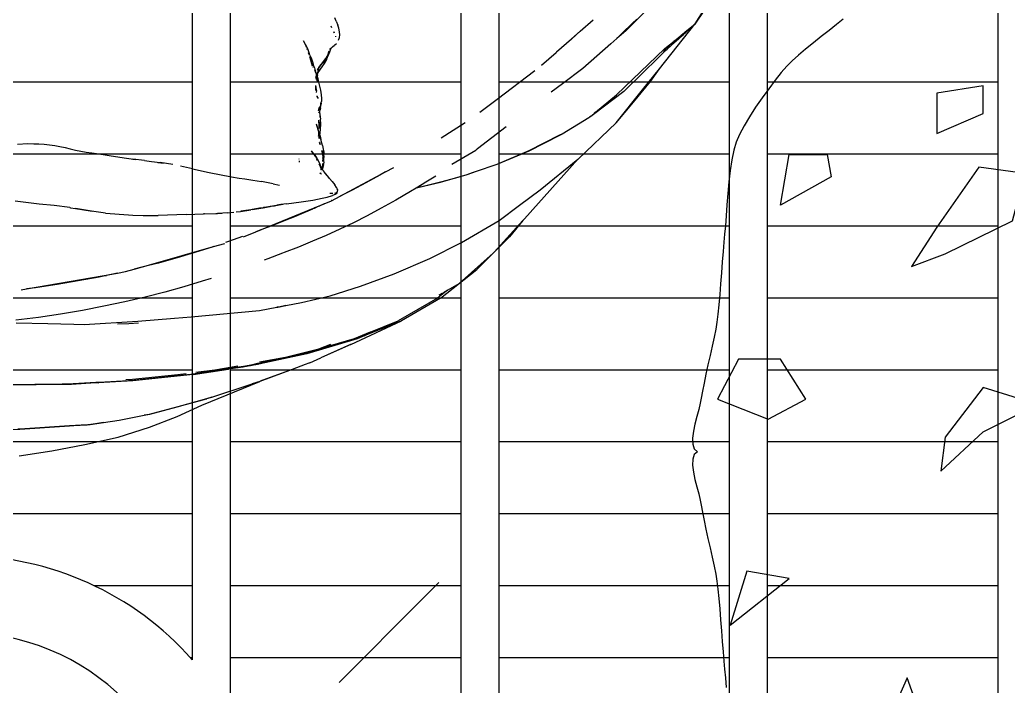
# Model space of a CAD drawing. Header units: millimetres. Extents: x -12551121 to 353735, y 112272 to 285506.
# Drawn here: x 100843 to 102131, y 176681 to 177550 of the extents above; entities that cross this region are included whole.
import ezdxf

# ---------------------------------------------------------------- set-up
doc = ezdxf.new("R2010")
doc.units = ezdxf.units.MM
doc.header["$MEASUREMENT"] = 0
for name, color, linetype in [('+AT9 - Trees', 3, 'Continuous'), ('+AT9-HATCH', 8, 'Continuous'), ('+AT9_Hardscape', 1, 'Continuous')]:
    doc.layers.add(name, color=color, linetype=linetype)
doc.layers.add('WALL-FILL-1', color=9, linetype='Continuous', lineweight=9)
doc.layers.add('WALL-FILL-2', color=7, linetype='Continuous', lineweight=9)
pattern_1 = [(45, (4847680.4, 2641064.6), (-791.9596, 791.9596), []), (45, (4847680.4, 2642264.6), (-791.9596, 791.9596), [])]

# ---------------------------------------------------------------- blocks, each defined once
blk = doc.blocks.new('cabana')
at = {"layer": '+AT9_Hardscape', "color": 1}
for p, q in [((-1110, 177.6), (-1125.5, 95.6)), ((-1159.3, 103.6), (-1161.8, 60.7)), ((-1134.6, 31.6), (-1125.5, 95.6)), ((-1125.5, 95.6), (-1134.6, 31.6)), ((-1134.5, 34.4), (-1125.5, 95.6)), ((-1125.5, 95.7), (-1125, 98.3)), ((-1125.5, 95.6), (-1125.5, 95.7)), ((-1079.7, 30.5), (-1067.1, 95.3)), ((-1079.5, 29.9), (-1065.7, 99.5)), ((-988.7, 72.1), (-998.3, 31.7)), ((-987.9, 42.1), (-985.4, 71.7)), ((-1161.8, 60.7), (-1162.6, 16.8)), ((-948.1, 56.9), (-948.4, 49.6)), ((-989.7, 12.9), (-987.9, 42.1)), ((-948.4, 49.6), (-951.9, -50.4)), ((-949.4, 38), (-948.4, 49.6)), ((-843.6, 10.7), (-833.4, 40.8)), ((-1138.2, 9.9), (-1134.6, 33.7)), ((-1137.9, 8.9), (-1134.6, 31.4)), ((-1134.6, 33.7), (-1134.5, 34.4)), ((-1134.6, 31.6), (-1134.6, 33.7)), ((-1134.6, 31.4), (-1134.6, 31.6)), ((-1082.2, 17.9), (-1079.7, 30.5)), ((-1080.9, 22.8), (-1079.5, 29.9)), ((-1079.5, 29.9), (-1079.7, 30.5)), ((-1079.4, 29.5), (-1079.5, 29.9)), ((-998.3, 31.7), (-1006, -1.3)), ((-951.1, 9.6), (-949.4, 38)), ((-1162.6, 16.8), (-1162.1, -27.3)), ((-1086.8, -13), (-1082.2, 17.9)), ((-1086.5, -13.7), (-1080.9, 22.8)), ((-990.9, -16), (-989.7, 12.9)), ((-761.3, 22.3), (-763.6, 9.1)), ((-1139.2, -12.8), (-1138.4, 8.8)), ((-1138.1, 4.9), (-1139.2, -12.8)), ((-1138.4, 8.8), (-1138.2, 9.9)), ((-1138.1, 4.9), (-1138.2, 9.9)), ((-1137.8, 8.9), (-1138.1, 4.9)), ((-1137.9, 8.9), (-1137.8, 8.9)), ((-952.2, -18.5), (-951.1, 9.6)), ((-849.7, -7.9), (-843.6, 10.7)), ((-765.2, 1.6), (-766.8, -4.8)), ((-763.6, 9.1), (-765.2, 1.6)), ((-1139.2, -12.8), (-1140.4, -33.4)), ((-1006, -1.3), (-1009.1, -14.5)), ((-856.4, -27.2), (-849.7, -7.9)), ((-768.6, -11.4), (-770.7, -18.1)), ((-766.8, -4.8), (-768.6, -11.4)), ((-1094.1, -61.1), (-1087.4, -16.7)), ((-1092.9, -55.6), (-1087.1, -17.5)), ((-1087.4, -16.7), (-1087.3, -16.3)), ((-1087.4, -16.7), (-1087.1, -17.5)), ((-1087.3, -16.3), (-1086.8, -13)), ((-1087, -16.9), (-1087.3, -16.3)), ((-1087.1, -17.5), (-1087, -16.9)), ((-1087.1, -17.5), (-1087, -17.6)), ((-1087, -16.9), (-1086.5, -13.7)), ((-1086.9, -17), (-1087, -16.9)), ((-1086.5, -13.7), (-1086.8, -13)), ((-1086.4, -13.8), (-1086.5, -13.7)), ((-1009.1, -14.5), (-1019.4, -83.6)), ((-991.3, -44.3), (-990.9, -16)), ((-952.7, -46.1), (-952.2, -18.5)), ((-773, -24.7), (-775.7, -31.1)), ((-770.7, -18.1), (-773, -24.7)), ((-1162.1, -27.3), (-1157.7, -70.1)), ((-1140.4, -33.4), (-1141, -66.6)), ((-859.2, -34.3), (-867, -54.7)), ((-866.9, -54), (-859.2, -34.3)), ((-856.7, -28), (-859.2, -34.3)), ((-856.4, -27.2), (-856.7, -28)), ((-778.6, -37.4), (-781.5, -43.6)), ((-775.7, -31.1), (-778.6, -37.4)), ((-991.2, -72.1), (-991.3, -44.3)), ((-952.6, -55.8), (-952.7, -46.1)), ((-951.9, -50.4), (-952.6, -55.8)), ((-951.9, -50.4), (-952.6, -70.8)), ((-784.5, -50.1), (-787.3, -56.6)), ((-781.5, -43.6), (-784.5, -50.1)), ((-1102.3, -140), (-1094.1, -61.1)), ((-1101.5, -136.9), (-1093.3, -58.4)), ((-1092, -61.5), (-1098, -120.3)), ((-1093.3, -58.4), (-1092.9, -55.6)), ((-1090.5, -52.9), (-1092, -61.5)), ((-1017.3, -56.9), (-1019.9, -71.7)), ((-952.6, -70.8), (-952.6, -55.8)), ((-873, -71.4), (-866.9, -54)), ((-789.9, -63.2), (-792.5, -69.9)), ((-787.3, -56.6), (-789.9, -63.2)), ((-1157.7, -70.1), (-1151.6, -108.4)), ((-1141.3, -73.5), (-1141, -66.6)), ((-1139.3, -110.6), (-1141.3, -73.5)), ((-1141, -66.6), (-1141.2, -73.8)), ((-1141.2, -73.8), (-1139.1, -112.3)), ((-1019.9, -71.7), (-1021.6, -83.9)), ((-990.6, -99.3), (-991.2, -72.1)), ((-952.6, -70.8), (-952.9, -81)), ((-873, -71.4), (-881.4, -100.1)), ((-792.5, -69.9), (-797.7, -84.2)), ((-1019.4, -83.6), (-1025.4, -131.3)), ((-952.9, -81), (-952.1, -93)), ((-797.7, -84.2), (-800.4, -91.6)), ((-989.4, -125.8), (-990.6, -99.3)), ((-951.9, -99.7), (-952.1, -93)), ((-952.1, -93), (-950.7, -112.2)), ((-951.4, -112.1), (-951.9, -99.7)), ((-881.4, -100.1), (-883.1, -105.8)), ((-803.4, -99.2), (-808.6, -112.9)), ((-800.4, -91.6), (-803.4, -99.2)), ((-1151.6, -108.4), (-1143.5, -142.9)), ((-1136.9, -150.5), (-1139.3, -110.6)), ((-1139.1, -112.3), (-1136.7, -150.5)), ((-951.4, -112.1), (-950.7, -112.2)), ((-950.8, -125.5), (-951.4, -112.1)), ((-950.7, -112.2), (-944.6, -200.2)), ((-883.1, -105.8), (-886.2, -118.7)), ((-808.6, -112.9), (-812.7, -124.3)), ((-1098, -120.3), (-1099, -131.3)), ((-987.8, -151.5), (-989.4, -125.8)), ((-949.2, -150.6), (-950.8, -125.5)), ((-886.2, -118.7), (-890.1, -138)), ((-816.3, -135.1), (-811.4, -120.8)), ((-811.4, -120.8), (-812.7, -124.3)), ((-1102.3, -140), (-1104.9, -186.6)), ((-1104.3, -187.5), (-1101.5, -136.9)), ((-1025.4, -131.3), (-1028.1, -152.7)), ((-896.2, -173.9), (-890.1, -138)), ((-816.3, -135.1), (-819.5, -144)), ((-1143.5, -142.9), (-1129, -223.2)), ((-1136, -157.5), (-1136.9, -150.5)), ((-1136.7, -150.5), (-1136.7, -150.7)), ((-1136.7, -150.7), (-1136.7, -150.7)), ((-1136.7, -150.7), (-1136.6, -150.9)), ((-1136.6, -150.9), (-1136, -157.5)), ((-1100, -143.9), (-1102.1, -168.9)), ((-1028.1, -152.7), (-1038.3, -241.6)), ((-985.7, -176.4), (-987.8, -151.5)), ((-947.2, -174.8), (-949.2, -150.6)), ((-822.2, -151.5), (-824.9, -158.8)), ((-819.5, -144), (-823.3, -154.7)), ((-822.2, -151.5), (-823.3, -154.7)), ((-1136, -157.5), (-1130, -212.8)), ((-829.2, -170.3), (-823.3, -154.7)), ((-823.3, -154.7), (-824.9, -158.8)), ((-1102.1, -168.9), (-1103, -199.3)), ((-984.5, -188.5), (-985.7, -176.4)), ((-944.8, -198.2), (-947.2, -174.8)), ((-896.2, -173.9), (-900.3, -196.3)), ((-839.8, -194), (-833.1, -179.4)), ((-1105.9, -205.1), (-1104.9, -186.6)), ((-1105.3, -206.2), (-1104.3, -187.5)), ((-1104.3, -187.5), (-1104.9, -186.6)), ((-1106.4, -215), (-1105.9, -205.1)), ((-1105.3, -206.2), (-1105.9, -205.1)), ((-944.6, -200.2), (-944.8, -198.2)), ((-944.6, -200.2), (-943.5, -215.3)), ((-900.6, -197.6), (-903.2, -211.9)), ((-900.6, -197.6), (-900.3, -196.3)), ((-839.8, -194), (-848.9, -214.3)), ((-1129, -223.2), (-1130, -212.8)), ((-1130, -212.8), (-1128.9, -223.3)), ((-1106.5, -217), (-1106.4, -215)), ((-1106.5, -217.1), (-1106.5, -217)), ((-1106.2, -219.6), (-1106.5, -217.1)), ((-1106.5, -221.9), (-1106.5, -217.1)), ((-1105.7, -216.4), (-1106.4, -215)), ((-1105.7, -213.7), (-1105.3, -206.2)), ((-1105.7, -216.4), (-1105.7, -213.7)), ((-1105.6, -223.3), (-1105.7, -216.4)), ((-942.1, -220.6), (-942.6, -216.5)), ((-905.3, -227.6), (-903.5, -214.3)), ((-903.5, -214.3), (-904.3, -220.2)), ((-903.2, -211.9), (-903.5, -214.3)), ((-848.9, -214.3), (-860.5, -241.6)), ((-1122.3, -267.7), (-1129, -223.2)), ((-1128.8, -223.4), (-1128.9, -223.3)), ((-1122.3, -267.7), (-1128.8, -223.4)), ((-1105.7, -223.2), (-1106.5, -221.9)), ((-1106.5, -223.7), (-1106.5, -221.9)), ((-1105.6, -225.1), (-1106.5, -223.7)), ((-1106.5, -224.7), (-1106.5, -223.7)), ((-1105.6, -225.6), (-1106.5, -224.7)), ((-1106.5, -228.1), (-1106.5, -224.7)), ((-1106.5, -228.1), (-1105.6, -229)), ((-1106.1, -290.5), (-1106.5, -228.1)), ((-1105.7, -223.2), (-1106.2, -219.6)), ((-1105.6, -223.3), (-1105.7, -223.2)), ((-1105.6, -223.7), (-1105.7, -223.2)), ((-1105.6, -223.7), (-1105.6, -223.3)), ((-1105.6, -225.1), (-1105.6, -223.7)), ((-1105.6, -225.6), (-1105.6, -225.1)), ((-1105.6, -229), (-1105.6, -225.6)), ((-1105.2, -286.9), (-1105.6, -229)), ((-1103.7, -227.8), (-1104.7, -262.2)), ((-939.5, -240), (-942.1, -220.6)), ((-905.3, -227.6), (-906.2, -235.1)), ((-1038.3, -241.6), (-1038.9, -264.6)), ((-940, -241.1), (-937, -258.1)), ((-907, -244.2), (-907.7, -257.7)), ((-907.7, -257.7), (-906.8, -244.4)), ((-906.5, -238.5), (-907, -244.2)), ((-860.5, -241.6), (-864.2, -251.2)), ((-864.2, -251.2), (-866.8, -258.3)), ((-1119.6, -285.5), (-1122.3, -267.7)), ((-1104.7, -262.2), (-1103.1, -307)), ((-1039.3, -269), (-1038.9, -264.6)), ((-1039.1, -276.4), (-1039.3, -269)), ((-1039, -266), (-1039.1, -276.4)), ((-1038.9, -264.6), (-1039, -266)), ((-974.6, -266.1), (-975.3, -261.2)), ((-971.5, -286.3), (-974.6, -266.1)), ((-936.3, -262.8), (-937, -258.1)), ((-937, -258.1), (-927.1, -312)), ((-933.3, -282.6), (-936.3, -262.8)), ((-908.1, -269), (-908.4, -274)), ((-907.7, -259.5), (-908.3, -273.9)), ((-908.3, -273.9), (-908.1, -269)), ((-908.1, -269), (-907.8, -259.2)), ((-907.7, -259.5), (-908.1, -269)), ((-907.8, -259.2), (-907.7, -257.7)), ((-870.3, -268), (-874.5, -278.8)), ((-866.8, -258.3), (-870.3, -268)), ((-1039.1, -276.4), (-1039.3, -297.5)), ((-930.4, -299.4), (-933.3, -282.6)), ((-908.8, -288.8), (-908.4, -278.2)), ((-908.3, -274.3), (-908.5, -283.1)), ((-908.1, -274.6), (-908.5, -283.1)), ((-908.4, -278.2), (-908.5, -283.1)), ((-908.5, -283.1), (-908.5, -283.3)), ((-908.5, -283.3), (-908.5, -283.6)), ((-908.4, -274), (-908.4, -278.2)), ((-908.4, -278.2), (-908.3, -274.3)), ((-880.7, -293.2), (-874.5, -278.8)), ((-1118.9, -290.4), (-1119.6, -285.5)), ((-1118.9, -290.4), (-1118.8, -290.5)), ((-1118.8, -290.6), (-1118.8, -290.5)), ((-1118.6, -291.8), (-1118.8, -290.6)), ((-1118.6, -291.8), (-1115.2, -307.3)), ((-1100.7, -358.7), (-1106.1, -290.5)), ((-1099.8, -354.8), (-1105.2, -286.9)), ((-971.1, -288.6), (-971.5, -286.3)), ((-967.9, -308.3), (-971.1, -288.6)), ((-908.8, -291.9), (-909.1, -300.4)), ((-908.9, -290.8), (-909, -297.1)), ((-909, -297.1), (-908.8, -291.9)), ((-908.8, -289.4), (-908.9, -290.8)), ((-908.5, -284.3), (-908.8, -288.8)), ((-908.8, -289.4), (-908.8, -288.8)), ((-908.5, -283.6), (-908.5, -284.3)), ((-880.7, -293.2), (-884, -300.6)), ((-1106.2, -348.7), (-1115.2, -307.3)), ((-1106.1, -349), (-1115.2, -307.3)), ((-1103.1, -307), (-1100.5, -323.7)), ((-1039.3, -297.5), (-1038.7, -335.6)), ((-964.3, -327.7), (-967.9, -308.3)), ((-928.2, -311.5), (-930.4, -299.4)), ((-909.5, -304.7), (-911.1, -324)), ((-909.5, -304.7), (-909, -297.1)), ((-909, -297.1), (-909.1, -300.4)), ((-927.1, -312), (-928.2, -311.5)), ((-927, -318.1), (-928.2, -311.5)), ((-927.1, -312), (-922.4, -338.1)), ((-923.3, -336.6), (-927, -318.1)), ((-960.5, -346.8), (-964.3, -327.7)), ((-911.1, -324), (-911.9, -339.4)), ((-858.2, -332.3), (-859.9, -332.2)), ((-855.4, -332.5), (-856, -332.5)), ((-1038.7, -335.6), (-1034.5, -377.2)), ((-956.3, -365.9), (-960.5, -346.8)), ((-923, -337.8), (-923.3, -336.6)), ((-923, -337.8), (-923.2, -337.7)), ((-922.4, -338.1), (-923, -337.8)), ((-922.8, -338.8), (-923, -337.8)), ((-922.9, -338.8), (-922.8, -338.8)), ((-922.8, -338.8), (-922.3, -338.6)), ((-922.5, -340), (-922.8, -338.8)), ((-922.5, -340), (-922.7, -339.9)), ((-922.5, -340.1), (-922.6, -340.2)), ((-922.3, -340.1), (-922.5, -340)), ((-922.5, -340.1), (-922.5, -340)), ((-922.3, -340.1), (-922.5, -340.1)), ((-922.3, -341.1), (-922.5, -340.1)), ((-922.4, -338.1), (-922.3, -338.6)), ((-922.4, -341.1), (-922.4, -341.2)), ((-922.3, -341.1), (-922.4, -341.2)), ((-922.4, -341.2), (-922.4, -341.2)), ((-922.4, -341.2), (-922.3, -341.2)), ((-922.3, -338.6), (-922, -340)), ((-922, -340), (-922.3, -340.1)), ((-922, -340.1), (-922.3, -340.1)), ((-921.9, -340.9), (-922.3, -341.1)), ((-922.3, -341.2), (-922.3, -341.1)), ((-922.3, -341.2), (-921.8, -341.3)), ((-921.1, -346.6), (-922.3, -341.2)), ((-922, -340), (-922, -340.1)), ((-922, -340.1), (-921.9, -340.9)), ((-921.9, -340.9), (-921.8, -341.3)), ((-921.8, -341.3), (-920.8, -347)), ((-921.3, -346.4), (-921.1, -346.6)), ((-921.1, -346.6), (-920.8, -347)), ((-919.7, -352.8), (-921.1, -346.6)), ((-920.8, -347), (-919.7, -352.8)), ((-911.9, -339.4), (-912.1, -351.9)), ((-1106.1, -349), (-1106.2, -348.7)), ((-1106, -349.1), (-1106.1, -349)), ((-1106, -349.1), (-1106, -349.2)), ((-1106, -349.2), (-1089.7, -419.8)), ((-1098.9, -368.4), (-1100.7, -358.7)), ((-1095.8, -376.8), (-1099.8, -354.8)), ((-919.7, -352.8), (-917.8, -363.1)), ((-912.1, -351.9), (-911.9, -358.5)), ((-911.9, -358.5), (-911.4, -365.7)), ((-881.5, -357.1), (-879.7, -356.6)), ((-881.5, -362.6), (-877.5, -360.6)), ((-879.5, -356.5), (-880.1, -356.5)), ((-880.1, -356.5), (-879.7, -356.6)), ((-880, -355.6), (-879.3, -356.3)), ((-879.9, -355.5), (-879.1, -356.2)), ((-877.9, -357.5), (-877.6, -357.8)), ((-877.5, -360.6), (-875.8, -359.7)), ((-876.8, -356.8), (-876.7, -356.9)), ((-876.8, -356.9), (-876.7, -357)), ((-875.4, -359.6), (-876.6, -358.7)), ((-875.4, -359.6), (-875.8, -359.7)), ((-875.6, -358), (-874.6, -358.7)), ((-875.6, -358), (-874.4, -359.1)), ((-875.5, -358), (-875, -358.4)), ((-874.4, -359.1), (-875.4, -359.6)), ((-875.1, -359.8), (-875.4, -359.6)), ((-874.8, -357.9), (-875.2, -357.8)), ((-872.5, -361), (-875.1, -359.8)), ((-875, -358.4), (-874.6, -358.7)), ((-874.4, -359.1), (-875, -359.2)), ((-874.5, -357.9), (-874.8, -357.9)), ((-874.6, -358), (-874.7, -358)), ((-874.6, -358.7), (-874.3, -359)), ((-874.2, -359), (-874.6, -358.7)), ((-874.3, -358), (-874.4, -358)), ((-874.3, -359), (-874.4, -359.1)), ((-874.4, -359.1), (-872, -361.2)), ((-871.6, -357.8), (-874.3, -358)), ((-873.3, -357.9), (-874.3, -358)), ((-874.3, -359), (-874.2, -359.1)), ((-874.1, -359), (-874.2, -359.1)), ((-874.1, -359), (-874.2, -359)), ((-874.2, -359.1), (-874.2, -359.1)), ((-874.2, -359.1), (-872.8, -360.3)), ((-874.2, -359.1), (-873.8, -359.3)), ((-873.3, -357.9), (-874.1, -357.9)), ((-873.8, -359.3), (-874.1, -359)), ((-874, -359), (-874.1, -359)), ((-865.9, -357.4), (-874, -359)), ((-874, -359), (-873.6, -358.9)), ((-871.4, -357.7), (-873.3, -357.9)), ((-871.6, -357.8), (-873.3, -357.9)), ((-872.8, -360.3), (-870.1, -361.5)), ((-871.4, -357.8), (-871.5, -357.8)), ((-867.4, -356.8), (-871, -357.6)), ((-860.5, -355.8), (-865.9, -357.4)), ((-859.6, -354.7), (-862.4, -355.5)), ((-855.4, -353.9), (-860.5, -355.8)), ((-852.9, -352.5), (-857.6, -354.1)), ((-855.4, -353.9), (-848.7, -351)), ((-852.9, -352.5), (-848.7, -351)), ((-1098.9, -368.4), (-1095.8, -376.8)), ((-1089.7, -419.8), (-1098.9, -368.4)), ((-951.6, -385), (-956.3, -365.9)), ((-917.8, -363.1), (-914.3, -375.2)), ((-917.3, -362.9), (-917.3, -362.7)), ((-910.7, -369.3), (-911.4, -365.7)), ((-910, -370.7), (-910.7, -369.3)), ((-909, -372), (-910, -370.7)), ((-908.5, -372.2), (-909, -372)), ((-908.9, -369.4), (-908.5, -371.5)), ((-907.5, -362.9), (-908.6, -366.6)), ((-908.5, -372.2), (-907.9, -372.4)), ((-908.3, -372.4), (-908.5, -372.2)), ((-907.6, -372.7), (-908.3, -372.4)), ((-907.9, -372.4), (-907.9, -372.4)), ((-905.6, -373.3), (-907.6, -372.7)), ((-904.1, -373), (-905.6, -373.3)), ((-902, -372.7), (-904.1, -373)), ((-902, -372.7), (-898.4, -371.3)), ((-893.2, -368.9), (-898.4, -371.3)), ((-893.2, -368.9), (-888.9, -366.5)), ((-888.9, -366.5), (-885.3, -364.7)), ((-888.9, -366.5), (-886.8, -365.3)), ((-885.3, -364.7), (-881.5, -362.6)), ((-883.2, -363.5), (-881.5, -362.6)), ((-881.5, -362.6), (-878.9, -361.2)), ((-872, -361.2), (-872.5, -361)), ((-871, -361.5), (-872, -361.2)), ((-872, -361.2), (-871.8, -361.4)), ((-869.4, -362.5), (-871.8, -361.4)), ((-868.9, -361.9), (-871, -361.5)), ((-870.1, -361.5), (-869.7, -361.5)), ((-869.4, -362.5), (-867.8, -363.1)), ((-869.1, -361.7), (-868, -361.9)), ((-863.3, -363.9), (-867.8, -363.1)), ((-865.5, -362.3), (-865.3, -362.3)), ((-865.3, -362.3), (-863.8, -362.7)), ((-863.7, -363.3), (-865.3, -362.8)), ((-863.7, -363.3), (-860.8, -364)), ((-858.6, -365.3), (-863.3, -363.9)), ((-861.3, -363.4), (-860, -363.8)), ((-860.8, -364), (-857.9, -364.3)), ((-860, -363.8), (-856.1, -364.2)), ((-858.6, -365.3), (-856.6, -365.6)), ((-856.9, -364.4), (-857.9, -364.3)), ((-854.7, -364.4), (-856.9, -364.4)), ((-853.9, -366), (-856.6, -365.6)), ((-856.1, -364.2), (-851.4, -364.2)), ((-854.7, -364.4), (-856.1, -364.2)), ((-852.4, -364.5), (-854.7, -364.4)), ((-851.5, -366.2), (-853.9, -366)), ((-852.4, -364.5), (-851, -364.3)), ((-849.9, -366.3), (-851.5, -366.2)), ((-844.9, -366.3), (-849.9, -366.3)), ((-844.9, -366.3), (-837, -365.9)), ((-843.6, -363.7), (-840.5, -363.4)), ((-842.9, -363.4), (-840.4, -363.2)), ((-840.5, -363.4), (-840.4, -363.4)), ((-832.2, -365.6), (-837, -365.9)), ((-833.3, -365.1), (-835.9, -364.9)), ((-835.1, -363.9), (-831.4, -364.6)), ((-833.3, -365), (-833, -365.1)), ((-833, -365.1), (-833.3, -365.1)), ((-832.8, -365.1), (-833, -365.1)), ((-833, -365.1), (-830.9, -365.5)), ((-830.2, -365), (-832.8, -365.1)), ((-829.7, -365.4), (-832.8, -365.1)), ((-830.9, -365.5), (-832.2, -365.6)), ((-832.1, -363.8), (-830.9, -364.1)), ((-830.2, -365), (-831.4, -364.6)), ((-830.9, -364.1), (-829.1, -364.5)), ((-829.7, -365.4), (-830.9, -365.5)), ((-830.9, -365.5), (-829.2, -365.8)), ((-829.2, -365.3), (-830.2, -365)), ((-829.5, -365), (-830.2, -365)), ((-829.2, -365.3), (-829.7, -365.4)), ((-829.7, -365.4), (-829.7, -365.4)), ((-829.3, -365.4), (-829.7, -365.4)), ((-827.8, -364.9), (-829.5, -365)), ((-827, -365.1), (-829.2, -365.3)), ((-829, -365.4), (-829.2, -365.3)), ((-822.7, -367.6), (-829.2, -365.8)), ((-829.1, -364.5), (-827.8, -364.9)), ((-827.7, -365.9), (-828.6, -365.5)), ((-815.6, -364), (-827.8, -364.9)), ((-827.8, -364.9), (-827, -365.1)), ((-824, -364.8), (-827, -365.1)), ((-827, -365.1), (-826.5, -365.3)), ((-815.6, -364), (-824, -364.8)), ((-817.8, -369.1), (-822.7, -367.6)), ((-822.4, -367.4), (-819.7, -368)), ((-822.3, -366.7), (-818.8, -367.5)), ((-821, -366.9), (-818.8, -367.5)), ((-814.5, -368.7), (-819.7, -368)), ((-818.8, -367.5), (-811.7, -368.5)), ((-814, -370.1), (-817.8, -369.1)), ((-814, -370.1), (-810.9, -370.6)), ((-804.9, -371.2), (-810.9, -370.6)), ((-804.9, -371.2), (-808.2, -370.6)), ((-804.8, -371.2), (-804.9, -371.2)), ((-803.3, -371.4), (-804.8, -371.2)), ((-803.3, -371.4), (-800.2, -372)), ((-801.5, -370.7), (-802.1, -370.5)), ((-801.8, -370.5), (-801.9, -370.5)), ((-801.8, -370.5), (-801.5, -370.7)), ((-801.5, -370.7), (-801.4, -370.8)), ((-799.5, -372), (-801.4, -370.8)), ((-799.5, -372), (-800.2, -372)), ((-799.5, -370.4), (-798, -371)), ((-799.4, -372.1), (-799.5, -372)), ((-797.6, -372.3), (-799.4, -372.1)), ((-798.4, -372.7), (-799.4, -372.1)), ((-796.2, -373.7), (-798.4, -372.7)), ((-798, -372.1), (-798.2, -372)), ((-798, -371), (-796, -372.2)), ((-797.9, -372.1), (-798, -372.1)), ((-797.4, -372.3), (-797.6, -372.3)), ((-796.6, -372.6), (-797.4, -372.3)), ((-797.1, -372.3), (-797.4, -372.3)), ((-797.1, -372.4), (-797.1, -372.3)), ((-797, -372.4), (-797.1, -372.4)), ((-796.6, -372.4), (-797, -372.4)), ((-795, -373.2), (-797, -372.4)), ((-796.6, -372.6), (-797, -372.4)), ((-797, -372.4), (-797, -372.4)), ((-795, -373.2), (-796.6, -372.6)), ((-792.8, -375), (-796.6, -372.6)), ((-795.6, -372.5), (-794.3, -373.3)), ((-783.7, -373.7), (-781.2, -372.7)), ((-781.2, -372.7), (-781, -372.6)), ((-781, -372.6), (-780.3, -372.5)), ((-780.6, -372.5), (-781, -372.6)), ((-780.6, -372.5), (-780.6, -372.5)), ((-773.2, -373.2), (-775.8, -372.5)), ((-773.2, -373.2), (-768.1, -373.9)), ((-773.1, -372.5), (-771.5, -372.9)), ((-771.5, -372.9), (-766.8, -373.6)), ((-722.4, -373.1), (-725.8, -373.5)), ((-718.6, -373.1), (-724, -374)), ((-711.6, -371.5), (-718.6, -373.1)), ((-717.1, -372.3), (-718.6, -372.5)), ((-711.1, -371.3), (-714.6, -371.9)), ((-711.6, -371.5), (-706.4, -370.1)), ((-711.1, -371.3), (-706.4, -370.1)), ((-1095.8, -376.8), (-1088.8, -415.8)), ((-1034.5, -377.2), (-1027.9, -423.3)), ((-946.4, -404.5), (-951.6, -385)), ((-909.7, -392.2), (-914.3, -375.2)), ((-914.3, -375.2), (-895.3, -439.7)), ((-796.2, -373.7), (-793.5, -374.9)), ((-793.5, -374.9), (-792.8, -375)), ((-792.6, -375.1), (-792.8, -375)), ((-792.8, -375), (-791.7, -375.2)), ((-791, -375.8), (-792.6, -375.1)), ((-791.7, -375.2), (-790.2, -375.4)), ((-790.7, -375.9), (-791, -375.8)), ((-791, -375.8), (-791, -375.8)), ((-790.7, -375.9), (-788.7, -376.8)), ((-784.9, -377.6), (-788.7, -376.8)), ((-780, -378.2), (-784.9, -377.6)), ((-773.9, -378.5), (-780, -378.2)), ((-763, -378.3), (-773.9, -378.5)), ((-756.3, -378), (-763, -378.3)), ((-760.6, -376.7), (-761.6, -376.6)), ((-758.6, -376.9), (-760.8, -376.4)), ((-760.8, -376.4), (-760.8, -376.4)), ((-760.6, -376.7), (-758.6, -376.9)), ((-759.3, -376.2), (-758.1, -376.6)), ((-758.5, -376.9), (-758.6, -376.9)), ((-758.5, -376.9), (-758.2, -376.9)), ((-755.7, -377.9), (-758.5, -376.9)), ((-758.1, -376.6), (-755.3, -377.9)), ((-757.5, -375.9), (-756.2, -376.4)), ((-755.7, -377.9), (-756.3, -378)), ((-756.2, -376.4), (-753.3, -377.7)), ((-754.3, -378.4), (-755.7, -377.9)), ((-755.3, -377.9), (-755.7, -377.9)), ((-753.5, -377.7), (-755.3, -377.9)), ((-755.3, -377.9), (-751.5, -379.5)), ((-754.3, -378.4), (-751.3, -379.7)), ((-753.5, -377.7), (-753.7, -377.5)), ((-752.3, -378.8), (-753.5, -377.7)), ((-753.5, -377.7), (-752, -378.8)), ((-753.5, -377.7), (-753.5, -377.7)), ((-753.3, -377.7), (-753.5, -377.7)), ((-751.4, -377.5), (-753.3, -377.7)), ((-753.3, -377.7), (-751.4, -378.5)), ((-752.5, -378.9), (-751.9, -379.2)), ((-752.2, -378.8), (-752.2, -378.8)), ((-751.9, -379.2), (-752.2, -378.9)), ((-752, -379), (-751.7, -379.3)), ((-751.8, -379.3), (-751.9, -379.2)), ((-751.7, -379.3), (-751.8, -379.3)), ((-751.7, -379.3), (-751.6, -379.3)), ((-751.6, -379.1), (-750.3, -380.1)), ((-751.6, -379.3), (-751.6, -379.4)), ((-751.6, -379.4), (-751.6, -379.4)), ((-751.6, -379.4), (-751.5, -379.5)), ((-751.6, -379.4), (-750.9, -379.8)), ((-751.5, -379.5), (-751.4, -379.6)), ((-751.4, -377.5), (-749, -377.2)), ((-751.4, -378.5), (-750.9, -378.7)), ((-751.4, -379.6), (-750.9, -379.8)), ((-751.4, -379.6), (-751.3, -379.7)), ((-751.3, -379.7), (-751.2, -379.7)), ((-751.2, -379.7), (-750.3, -380.1)), ((-751.2, -379.7), (-750.7, -380.3)), ((-750.9, -379.8), (-750.3, -380.1)), ((-750.9, -379.8), (-750.3, -380.1)), ((-750.7, -380.3), (-740.9, -390.7)), ((-750.3, -380.1), (-750, -380.3)), ((-750.3, -380.1), (-750.2, -380.1)), ((-750.3, -380.1), (-750.3, -380.1)), ((-750.2, -380.1), (-750, -380.3)), ((-750, -380.3), (-749.7, -380.5)), ((-750, -380.3), (-749.3, -380.6)), ((-749.3, -380.6), (-745.7, -382)), ((-743.9, -376.9), (-749, -377.2)), ((-749, -377.2), (-746.4, -376.9)), ((-749, -377.2), (-749, -377.2)), ((-747.4, -380.2), (-745.5, -381.3)), ((-747.3, -381), (-745.4, -382.1)), ((-747.3, -381), (-745.7, -382)), ((-745.7, -382), (-745.4, -382.1)), ((-745.7, -382), (-744.6, -382.6)), ((-745.5, -381.3), (-745.3, -381.5)), ((-744.6, -382.2), (-743.3, -383.5)), ((-742.6, -384.8), (-744.6, -382.6)), ((-743.9, -376.9), (-738.8, -376.3)), ((-743.3, -383.5), (-740.9, -386.8)), ((-739.7, -388.6), (-742.6, -384.8)), ((-742.4, -374.8), (-742.1, -374.8)), ((-741.3, -374.7), (-729.9, -374)), ((-735.7, -375.8), (-738.8, -376.3)), ((-731.3, -375.3), (-735.7, -375.8)), ((-733.8, -375.5), (-735.7, -375.8)), ((-734.2, -374.4), (-728.3, -373.9)), ((-729.9, -374), (-734.2, -374.4)), ((-726.3, -374.5), (-731.3, -375.3)), ((-728.3, -373.8), (-729.9, -374)), ((-729.9, -374), (-728.3, -373.9)), ((-726.3, -374.5), (-724, -374)), ((-904.2, -411.4), (-909.7, -392.2)), ((-740.9, -386.8), (-734.7, -393.9)), ((-740.9, -390.7), (-736.4, -394.6)), ((-734.3, -394.9), (-739.7, -388.6)), ((-736.4, -394.6), (-735, -395.7)), ((-735, -395.7), (-731.6, -397.8)), ((-734.7, -393.9), (-732.3, -396.2)), ((-732.5, -396.7), (-734.3, -394.9)), ((-733, -396.4), (-732, -397.2)), ((-732.5, -396.7), (-732.9, -396.4)), ((-729.2, -399.1), (-732.5, -396.7)), ((-732, -397.2), (-732.5, -396.7)), ((-732.3, -396.2), (-729.8, -397.9)), ((-731.6, -397.6), (-732, -397.2)), ((-732, -397.2), (-730.6, -398.4)), ((-730.6, -398.4), (-731.6, -397.6)), ((-731.6, -397.8), (-730.6, -398.4)), ((-730.6, -398.4), (-730.4, -398.5)), ((-730.4, -398.5), (-729.2, -399.1)), ((-730.1, -398.7), (-730.4, -398.5)), ((-730.1, -398.7), (-729.7, -399)), ((-729.8, -397.9), (-727.2, -399.3)), ((-729.7, -399), (-729.6, -399.1)), ((-728.4, -399.9), (-729.6, -399.1)), ((-729.6, -399.1), (-729.2, -399.4)), ((-727.2, -399.3), (-725.9, -400.2)), ((-940.7, -424.4), (-946.4, -404.5)), ((-898.1, -431.3), (-904.2, -411.4)), ((-726.7, -400.8), (-728.4, -399.9)), ((-726.7, -400.8), (-725.7, -401.3)), ((-725.6, -401.3), (-725.7, -401.3)), ((-723.5, -403), (-725.6, -401.3)), ((-724, -402.2), (-725.6, -401.3)), ((-724.4, -401.5), (-723.2, -403.1)), ((-723.5, -403), (-721.9, -405.2)), ((-721.9, -405.2), (-720.6, -407.9)), ((-721.9, -405.2), (-721.2, -406.3)), ((-720.6, -407.9), (-719.9, -409.1)), ((-720.6, -407.9), (-720.1, -409)), ((-720.1, -409), (-718.7, -411.5)), ((-709, -411.9), (-709.8, -411.9)), ((-703.3, -411.3), (-704.4, -411.5)), ((-704.3, -411.5), (-703.3, -411.3)), ((-703.3, -411.3), (-702.9, -411.2)), ((-697.2, -409.7), (-695.1, -409.2)), ((-1071.1, -475.9), (-1089.7, -419.8)), ((-1070.3, -471.9), (-1088.8, -415.8)), ((-1027.9, -423.3), (-1017.9, -472.9)), ((-934.3, -444.9), (-940.7, -424.4)), ((-715, -414.9), (-711.8, -416.7)), ((-711.8, -416.7), (-708.5, -417.8)), ((-708.5, -417.8), (-704.5, -418.6)), ((-704.5, -418.6), (-699.5, -418.5)), ((-699.5, -418.5), (-695.6, -418)), ((-690.1, -417), (-695.6, -418)), ((-690.1, -417), (-685.5, -416.1)), ((-895.3, -439.7), (-898.1, -431.3)), ((-927.3, -466.1), (-934.3, -444.9)), ((-895.3, -439.7), (-891.9, -451.2)), ((-1071.1, -475.9), (-1044.4, -529.7)), ((-1062.8, -487), (-1070.3, -471.9)), ((-1066.7, -475), (-1065, -480.2)), ((-1017.9, -472.9), (-1006, -517.7)), ((-924.4, -474.3), (-927.3, -466.1)), ((-924.4, -476.5), (-924.4, -474.3)), ((-921.4, -483), (-924.4, -474.3)), ((-923.4, -506.7), (-924.4, -476.5)), ((-921.4, -483), (-924.2, -476.6)), ((-924.2, -476.6), (-923.2, -506.8)), ((-1064.6, -481.4), (-1062.8, -487)), ((-1062.8, -487), (-1057.4, -503.5)), ((-919.5, -488.3), (-921.4, -483)), ((-914.3, -502.5), (-919.5, -488.3)), ((-1057.4, -503.5), (-1027.9, -555)), ((-922, -527), (-923.4, -506.7)), ((-923.2, -506.8), (-921.7, -527.1)), ((-1006, -517.7), (-988, -571.3)), ((-921.7, -527.1), (-922, -527)), ((-920.9, -542.7), (-922, -527)), ((-921.7, -527.1), (-920.5, -542.9)), ((-903.3, -526.2), (-891.8, -560.4)), ((-867.1, -519.8), (-853.7, -554.3)), ((-1027.9, -555), (-1044.4, -529.7)), ((-919.9, -550.3), (-920.9, -542.7)), ((-920.5, -542.9), (-919.6, -550.5)), ((-919.6, -550.5), (-919.9, -550.3)), ((-919.5, -554.1), (-919.9, -550.3)), ((-919.6, -550.5), (-919.1, -554.3)), ((-1027.9, -555), (-1027.5, -555.7)), ((-1027.5, -555.7), (-1026.9, -556.5)), ((-1011.4, -580.3), (-1026.9, -556.5)), ((-1026.9, -556.5), (-994.3, -601.6)), ((-919.1, -554.3), (-919.5, -554.1)), ((-915.8, -583.5), (-919.5, -554.1)), ((-919.1, -554.3), (-915.3, -583.9)), ((-891.1, -562.1), (-891.8, -560.4)), ((-891.3, -561.8), (-891.8, -560.4)), ((-890.9, -562.7), (-891.3, -561.8)), ((-890.9, -562.7), (-891.1, -562.1)), ((-890.9, -562.7), (-890.9, -562.7)), ((-890.8, -563), (-890.9, -562.7)), ((-870.2, -605.5), (-890.8, -563)), ((-988, -571.3), (-973.9, -601.6)), ((-844.7, -576), (-832.6, -601.6)), ((-994.3, -601.6), (-1011.4, -580.3)), ((-907.4, -627.9), (-915.8, -583.5)), ((-915.3, -583.9), (-906.8, -628.3)), ((-994.3, -601.6), (-992.4, -604.3)), ((-992.4, -604.3), (-930.8, -688.4)), ((-973.8, -601.6), (-973.9, -601.6)), ((-973.8, -601.6), (-973.8, -601.7)), ((-973.8, -601.7), (-959.6, -632)), ((-832.6, -601.6), (-832.6, -602)), ((-832.6, -601.6), (-806.2, -657.3)), ((-895.7, -671.2), (-907.4, -627.9)), ((-906.8, -628.3), (-895.1, -671.8)), ((-959.6, -632), (-930.8, -688.4)), ((-801.2, -667.2), (-788.9, -689.1)), ((-895.1, -671.8), (-895.7, -671.2)), ((-894.8, -674.8), (-895.7, -671.2)), ((-895.1, -671.8), (-894.2, -675.1)), ((-880.9, -713.2), (-894.8, -674.8)), ((-894.2, -675.1), (-880.4, -713.5)), ((-830.5, -688.7), (-838.2, -672.3)), ((-930.8, -688.4), (-930.4, -689.1)), ((-930.4, -689.1), (-894.6, -747.1)), ((-816.4, -719.1), (-830.5, -688.7)), ((-788.5, -689.8), (-788.9, -689.1)), ((-776.1, -712.2), (-788.5, -689.8)), ((-788.5, -689.8), (-768.3, -725.7)), ((-880.4, -713.5), (-880.9, -713.2)), ((-880.4, -714.4), (-880.9, -713.2)), ((-880.4, -713.5), (-880, -714.7)), ((-880.4, -714.4), (-880, -714.7)), ((-879.9, -715.8), (-880.4, -714.4)), ((-880, -714.7), (-879.5, -716.1)), ((-879.5, -716.1), (-879.9, -715.8)), ((-879.7, -716.4), (-879.9, -715.8)), ((-877.9, -720.2), (-879.7, -716.4)), ((-879.5, -716.1), (-879.3, -716.7)), ((-879.3, -716.7), (-875.7, -723.4)), ((-877.9, -720.2), (-875.7, -723.4)), ((-856.6, -765), (-877.9, -720.2)), ((-792.6, -761.3), (-816.4, -719.1)), ((-768.3, -725.7), (-776.1, -712.2)), ((-875.7, -723.4), (-858.9, -754.8)), ((-768.3, -725.7), (-757.4, -745.2)), ((-894.6, -747.1), (-872.8, -774.5)), ((-894.6, -747.1), (-859.6, -789.5)), ((-813.2, -828.4), (-858.9, -754.8)), ((-856.6, -765), (-821.9, -819.3)), ((-787.3, -770.1), (-792.6, -761.3)), ((-787.5, -770.3), (-792.6, -761.3)), ((-787.3, -770.1), (-787.5, -770.3)), ((-785.5, -774), (-787.5, -770.3)), ((-784.7, -774.4), (-787.3, -770.1)), ((-872.8, -774.5), (-859.6, -789.5)), ((-872.8, -774.5), (-851.1, -801.9)), ((-785.5, -774), (-784.7, -774.4)), ((-784.1, -776.4), (-785.5, -774)), ((-783.2, -776.9), (-784.7, -774.4)), ((-783.2, -776.9), (-784.1, -776.4)), ((-783.9, -776.8), (-784.1, -776.4)), ((-783, -777.3), (-783.9, -776.8)), ((-779.9, -783.9), (-783.9, -776.8)), ((-783, -777.3), (-783.2, -776.9)), ((-782.5, -778.1), (-783, -777.3)), ((-772.2, -794.5), (-782.5, -778.1)), ((-772.6, -795), (-779.9, -783.9)), ((-859.6, -789.5), (-837.3, -816.6)), ((-772.2, -794.5), (-772.6, -795)), ((-750.4, -828.5), (-772.6, -795)), ((-768, -801.2), (-772.2, -794.5)), ((-851.1, -801.9), (-837.3, -816.6)), ((-837.3, -816.6), (-790, -873.8)), ((-817.9, -826.1), (-821.9, -819.3)), ((-817.9, -826.1), (-811.7, -831.3)), ((-815.2, -830.8), (-817.9, -826.1)), ((-809.4, -835.7), (-815.2, -830.8)), ((-810.7, -838.4), (-815.2, -830.8)), ((-813.2, -828.4), (-811.7, -831.3)), ((-811.7, -831.3), (-809.4, -835.7)), ((-809.4, -835.7), (-805.6, -843.1)), ((-810.7, -838.4), (-805.6, -843.1)), ((-804.4, -849.2), (-810.7, -838.4)), ((-805.6, -843.1), (-799.9, -854.1)), ((-804.4, -849.2), (-799.9, -854.1)), ((-801.1, -854.8), (-804.4, -849.2)), ((-797.2, -859.3), (-801.1, -854.8)), ((-790, -873.8), (-801.1, -854.8)), ((-799.9, -854.1), (-797.2, -859.3)), ((-797.2, -859.3), (-789.6, -874.2)), ((-743.6, -921.2), (-790, -873.8)), ((-789.6, -874.2), (-756.4, -906.4))]:
    blk.add_line(p, q, dxfattribs=at)
blk = doc.blocks.new('T18')
at = {"color": 0, "linetype": 'Continuous'}
blk.add_lwpolyline([(-2008.9, 1476.9), (-2030.6, 1459.3), (-2054.8, 1440.2), (-2080.3, 1420.3), (-2106.1, 1400), (-2131.3, 1379.7), (-2154.7, 1360), (-2175.4, 1341.3), (-2192.3, 1324), (-2210.1, 1303.3), (-2229.9, 1278.7), (-2251, 1251), (-2272.5, 1221.4), (-2293.5, 1190.7), (-2313.2, 1160), (-2330.8, 1130.2), (-2345.4, 1102.4), (-2356.3, 1077.5), (-2364.2, 1051.1), (-2370.7, 1020), (-2376, 985.4), (-2380.3, 948.6), (-2383.7, 911), (-2386.6, 874), (-2389.2, 838.7), (-2391.6, 806.6), (-2394.1, 779), (-2396.6, 752.8), (-2399.2, 722.5), (-2401.7, 689.1), (-2404.3, 654), (-2407, 618.3), (-2409.8, 583.3), (-2412.8, 550), (-2415.9, 519.7), (-2419.2, 493.6), (-2423.1, 470.8), (-2428.3, 444.6), (-2434.5, 415.9), (-2441.2, 385.7), (-2448.2, 355), (-2454.9, 324.8), (-2461, 296.1), (-2466, 269.9), (-2469.7, 247.1), (-2473, 230.4), (-2478.2, 209.9), (-2484.3, 187.1), (-2490.3, 163.2), (-2495.1, 139.5), (-2497.8, 117.3), (-2497.2, 98.1), (-2492.4, 83), (-2482.3, 73.4), (-2492.4, 63.9), (-2497.2, 48.8), (-2497.8, 29.5), (-2495.1, 7.4), (-2490.3, -16.3), (-2484.3, -40.2), (-2478.2, -63.1), (-2473, -83.5), (-2469.7, -100.2), (-2466, -123), (-2461, -149.3), (-2454.9, -178), (-2448.2, -208.1), (-2441.2, -238.8), (-2434.5, -269), (-2428.3, -297.7), (-2423.1, -323.9), (-2419.2, -346.7), (-2415.9, -372.8), (-2412.8, -403.1), (-2409.8, -436.4), (-2407, -471.5), (-2404.3, -507.2), (-2401.7, -542.3), (-2399.2, -575.6), (-2396.6, -606), (-2394.1, -632.2), (-2391.6, -659.8), (-2389.2, -691.9)], dxfattribs=at)
for points in [[(-1555.2, 1170.9), (-1555.2, 1259.9), (-1705.7, 1236), (-1705.7, 1105.9)], [(-2212.2, 873.2), (-2184.8, 1037.5), (-2061.6, 1037.5), (-2048, 965.6)], [(-1568.9, 996.4), (-1705.7, 801.4), (-1787.9, 674.7), (-1678.4, 715.8), (-1459.4, 821.9), (-1418.3, 975.9)], [(-2349.1, 373.6), (-2417.5, 243.6), (-2253.3, 178.5), (-2130.1, 243.6), (-2212.2, 373.6)], [(-1555.2, 137.5), (-1377.2, 226.4), (-1555.2, 281.2), (-1678.4, 120.4), (-1692.1, 10.8)], [(-2321.7, -314.3), (-2376.5, -488.8), (-2184.8, -338.2)], [(-1897.4, -878.9), (-1815.3, -1005.5), (-1828.9, -940.5), (-1746.8, -813.9), (-1801.6, -659.9)]]:
    blk.add_lwpolyline(points, close=True, dxfattribs=at)
blk = doc.blocks.new('riser')
at = {"layer": 'WALL-FILL-1'}
h = blk.add_hatch(dxfattribs=at)
h.set_pattern_fill('FP_1', color=251, style=0, pattern_type=2)
h.set_pattern_definition(pattern_1)
h.paths.add_polyline_path([(22911.7, -29487.5), (22931.7, -29487.5), (22931.7, -29047.5), (22911.7, -29047.5), (22911.7, -29467.5)])
h = blk.add_hatch(dxfattribs=at)
h.set_pattern_fill('FP_1', color=251, style=0, pattern_type=2)
h.set_pattern_definition(pattern_1)
h.paths.add_polyline_path([(23673, -29067.5), (24131.7, -29067.5), (24131.7, -29047.5), (22931.7, -29047.5), (22931.7, -29067.5), (23671.7, -29067.5)])
at = {"layer": 'WALL-FILL-2'}
h = blk.add_hatch(dxfattribs=at)
h.set_pattern_fill('FP_1', color=251, style=0, pattern_type=2)
h.set_pattern_definition(pattern_1)
h.paths.add_polyline_path([(22976.7, -29467.5), (23041.7, -29467.5), (23041.7, -29067.5), (22931.7, -29067.5), (22931.7, -29467.5)])
h = blk.add_hatch(dxfattribs=at)
h.set_pattern_fill('FP_1', color=251, style=0, pattern_type=2)
h.set_pattern_definition(pattern_1)
h.paths.add_polyline_path([(23046.7, -29177.5), (24021.7, -29177.5), (24021.7, -29067.5), (23041.7, -29067.5), (23041.7, -29177.5)])

msp = doc.modelspace()

# ---------------------------------------------------------------- hatches: boundary and pattern name
at = {"layer": '+AT9-HATCH'}
h = msp.add_hatch(dxfattribs=at)
h.set_pattern_fill('ANSI38', color=62, scale=100)
h.set_pattern_definition([(45, (4874355.9, 2835157.78), (-224.506403, 224.506403), []), (135, (4874355.9, 2835157.78), (-673.51921, 224.506403), [793.75, -476.25])])
h.paths.add_polyline_path([(99292.2, 179726.5), (101217.2, 179726.5, -0.414214), (102317.2, 178626.5), (102317.2, 173351.5), (103142.2, 173351.5), (103142.2, 174876.5), (103042.2, 174876.5), (103042.2, 176526.5), (103042.2, 176676.5), (103192.2, 176676.5), (103192.2, 177626.5), (103142.2, 177626.5), (103142.2, 180226.5), (99442.2, 180226.5), (99292.2, 180226.5)])
h = msp.add_hatch(dxfattribs=at)
h.set_pattern_fill('LINE', color=8, scale=750)
h.paths.add_polyline_path([(98342.2, 176851.5), (98342.2, 179526.5), (97292.2, 179526.5, 0.414214), (96392.2, 178626.5), (96392.2, 177751.5, -0.414214), (95292.2, 176651.5), (94892.2, 176651.5), (94892.2, 174751.5), (96392.2, 174751.5, 0.414214), (97292.2, 175651.5), (97292.2, 176001.5), (97292.2, 176451.5, -0.414214), (97692.2, 176851.5), (98342.2, 176851.5)], is_closed=False)
h.paths.add_polyline_path([(98392.2, 179526.5), (98392.2, 176851.5), (98692.2, 176851.5), (98692.2, 179526.5)])
h.paths.add_polyline_path([(98742.2, 179526.5), (98742.2, 176851.5), (99042.2, 176851.5), (99042.2, 179526.5)])
h.paths.add_polyline_path([(99367.2, 179526.5), (99367.2, 176851.5), (99667.2, 176851.5), (99667.2, 179526.5)])
h.paths.add_polyline_path([(99717.2, 179526.5), (99717.2, 176851.5), (100017.2, 176851.5), (100017.2, 179526.5)])
h.paths.add_polyline_path([(100067.2, 179526.5), (100067.2, 176851.5), (100367.2, 176851.5), (100367.2, 179526.5)])
h.paths.add_polyline_path([(100417.2, 179526.5), (100417.2, 176851.5), (100717.2, 176851.5), (100717.2, 179526.5)])
h.paths.add_polyline_path([(101067.2, 176716), (101067.2, 179526.5), (100767.2, 179526.5), (100767.2, 176851.5), (100767.2, 176851.5, -0.21525)])
h.paths.add_polyline_path([(101117.2, 179526.5), (101117.2, 173451.5), (101417.2, 173451.5), (101417.2, 179504, 0.056082), (101217.2, 179526.5), (101117.2, 179526.5)], is_closed=False)
h.paths.add_polyline_path([(101467.2, 179491.1), (101467.2, 173451.5), (101767.2, 173451.5), (101767.2, 179338.9, 0.094274)])
h.paths.add_polyline_path([(102117.2, 178626.6, 0.213378), (101817.2, 179297.3), (101817.2, 173451.5), (102117.2, 173451.5), (102117.2, 178626.5)], is_closed=False)
h.paths.add_polyline_path([(101817.2, 173101.5), (101817.2, 170101.5), (102117.2, 170101.5), (102117.2, 173101.5)])
h.paths.add_polyline_path([(101467.2, 173101.5), (101467.2, 170101.5), (101767.2, 170101.5), (101767.2, 173101.5)])
h.paths.add_polyline_path([(101117.2, 173101.5), (101117.2, 170101.5), (101417.2, 170101.5), (101417.2, 173101.5)])
h.paths.add_polyline_path([(101117.2, 169801.5), (101117.2, 166601.5), (101417.2, 166601.5), (101417.2, 169801.5)])
h.paths.add_polyline_path([(101467.2, 169801.5), (101467.2, 166601.5), (101767.2, 166601.5), (101767.2, 169801.5)])
h.paths.add_polyline_path([(101817.2, 169801.5), (101817.2, 166601.5), (102117.2, 166601.5), (102117.2, 169801.5)])
h.paths.add_polyline_path([(102517.2, 169801.5), (102817.2, 169801.5), (102817.2, 166601.5), (102517.2, 166601.5)])
h.paths.add_polyline_path([(102167.2, 169801.5), (102467.2, 169801.5), (102467.2, 166601.5), (102167.2, 166601.5)])
h.paths.add_polyline_path([(102867.2, 169801.5), (103167.2, 169801.5), (103167.2, 166601.5), (102867.2, 166601.5)])
h.paths.add_polyline_path([(102867.2, 173101.5), (103167.2, 173101.5), (103167.2, 170101.5), (102867.2, 170101.5)])
h.paths.add_polyline_path([(102167.2, 173101.5), (102467.2, 173101.5), (102467.2, 170101.5), (102167.2, 170101.5)])
h.paths.add_polyline_path([(102517.2, 173101.5), (102817.2, 173101.5), (102817.2, 170101.5), (102517.2, 170101.5)])
at = {"layer": '+AT9_Hardscape'}
h = msp.add_hatch(dxfattribs=at)
h.set_pattern_fill('CTYSQMK2', color=8, scale=30)
h.set_pattern_definition([(0, (84.85, 0), (360, 360), [550.293, -169.707]), (90, (0, 84.85), (-360, 360), [550.293, -169.707]), (45, (275.15, 360), (-360.0008, 360.0008), [120, -389.118]), (315, (275.15, 360), (360.0008, 360.0008), [120, -389.118]), (45, (360, 275.15), (-360.0008, 360.0008), [120, -389.118]), (315, (360, 444.85), (360.0008, 360.0008), [120, -389.118])])
h.paths.add_polyline_path([(103192.2, 169851.6), (101067.2, 169851.6), (101067.2, 170051.5), (101067.2, 173151.6), (101067.2, 173351.5), (101067.2, 176451.5, 0.414214), (100767.2, 176751.5), (99292.2, 176751.5), (99092.2, 176751.5), (98142.2, 176751.5), (97692.2, 176751.5, 0.414213), (97392.2, 176451.5), (97392.2, 176001.5), (97392.2, 175651.5, -0.414214), (96392.2, 174651.5), (94842.2, 174651.5), (94842.2, 173826.5), (97342.2, 173826.5), (97342.2, 173226.5), (97342.2, 171216.5), (99072.2, 171216.5), (99092.2, 171216.5), (99092.2, 175751.6), (99272.2, 175751.6), (99292.2, 175751.5), (99292.2, 170526.6), (99272.2, 170526.5), (99272.2, 166551.6), (101067.2, 166551.6), (101078.7, 169851.5), (101972.2, 169851.5), (101972.2, 169801.5), (102117.2, 169801.5), (102117.2, 168556.8), (102167.2, 168556.8), (102161.9, 169077.1), (102122.2, 169077.1), (102122.2, 169851.5), (103015.8, 169851.5), (103015.8, 169801.5), (103042.2, 169801.5), (103042.2, 169851.5), (103192.2, 169851.5)], is_closed=False)
h.paths.add_polyline_path([(102167.2, 171018), (102117.2, 171021.5), (102167.2, 171020.1), (102175.7, 171019.9)], is_closed=False)
h.paths.add_polyline_path([(94842.2, 173226.5), (94822.2, 171216.5), (96211.9, 171216.5), (96442.2, 171216.5), (96442.2, 173226.5), (94842.2, 173226.5)])
h.paths.add_polyline_path([(96442.2, 173226.5), (96442.2, 171216.5), (96742.2, 171216.5), (96742.2, 173226.5)])
h.paths.add_polyline_path([(97042.2, 173226.5), (96742.2, 173226.5), (96742.2, 171216.5), (97042.2, 171216.5)])
h.paths.add_polyline_path([(97042.2, 171216.5), (97342.2, 171216.5), (97342.2, 173226.5), (97042.2, 173226.5)])

# ---------------------------------------------------------------- linework, layer by layer
at = {"layer": '+AT9_Hardscape', "elevation": 0}
for points in [[(101067.2, 176716, 0.21525), (100767.2, 176851.5), (100767.2, 176851.5), (100767.2, 179526.5), (101067.2, 179526.5)], [(101467.2, 179491.1, -0.094274), (101767.2, 179338.9), (101767.2, 173451.5), (101467.2, 173451.5)]]:
    msp.add_lwpolyline(points, format="xyb", close=True, dxfattribs=at)
for points in [[(101117.2, 179526.5), (101217.2, 179526.5, -0.056082), (101417.2, 179504), (101417.2, 173451.5), (101117.2, 173451.5), (101117.2, 179526.5)], [(102117.2, 178626.6), (102117.2, 173451.5), (101817.2, 173451.5), (101817.2, 179297.3, -0.213422), (102117.2, 178626.5), (102117.2, 173451.5)], [(101067.2, 173351.5), (101067.2, 176451.5, 0.414214), (100767.2, 176751.5), (99092.2, 176751.5)]]:
    msp.add_lwpolyline(points, format="xyb", dxfattribs=at)

# ---------------------------------------------------------------- block references
at = {"layer": '+AT9 - Trees', "xscale": 0.4015627454111704, "yscale": 0.4015627454111704, "zscale": 0.4015627454111704}
msp.add_blockref('T18', (102722.5, 176957.5), dxfattribs=at)
at = {"rotation": 101.8661847011007}
msp.add_blockref('cabana', (100704.9, 178137.4), dxfattribs=at)
msp.add_blockref('riser', (78165.5, 205864, 0))

doc.saveas('drawing.dxf')
